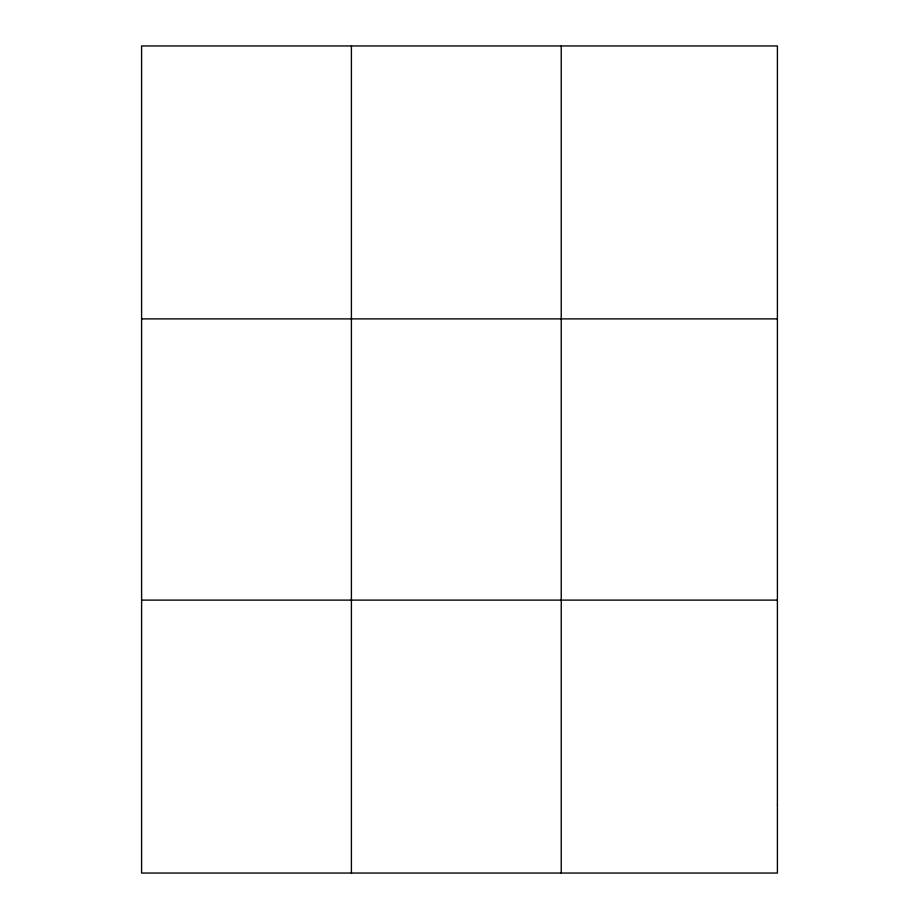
<?xml version="1.0" encoding="UTF-8"?>
<svg xmlns="http://www.w3.org/2000/svg" width="919" height="919" viewBox="0 0 919 919"><rect width="100%" height="100%" fill="white"/><g stroke="black" fill="none" stroke-linecap="round" stroke-linejoin="round"><path stroke-width="1.38" d="M351.414 45.95L351.414 873.05M561.233 45.95L561.233 873.05M141.595 318.893L777.405 318.893M141.595 600.107L777.405 600.107M777.405 804.814L777.405 873.05L141.595 873.05L141.595 45.95L777.405 45.95L777.405 804.814"/></g></svg>
